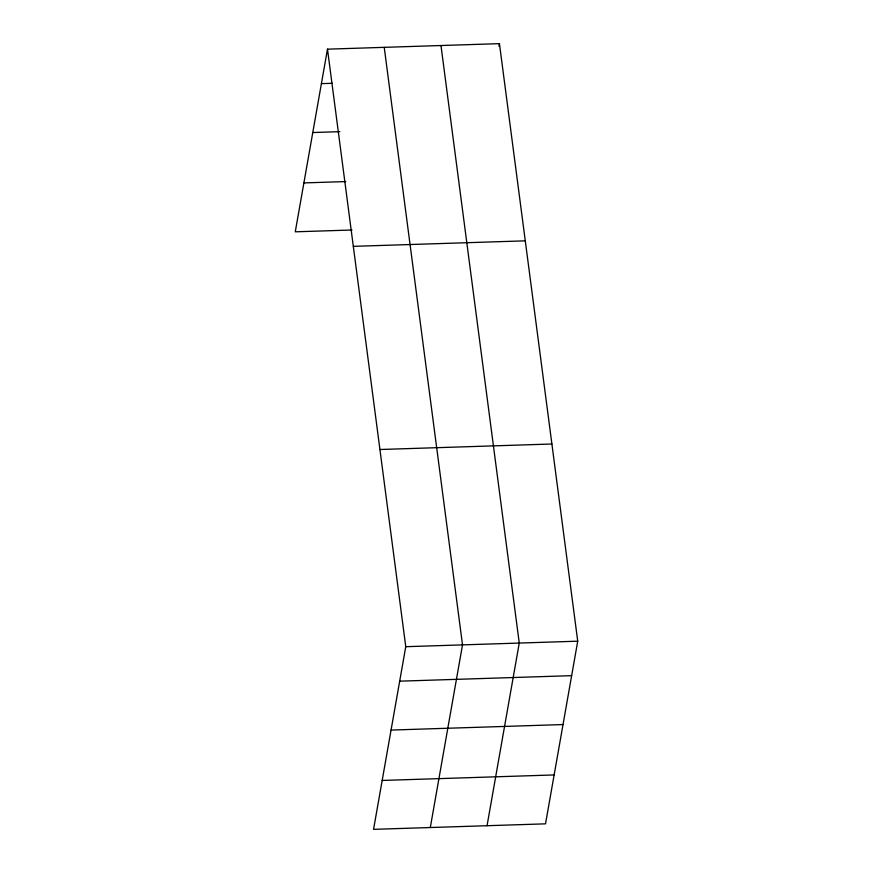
<?xml version="1.0" encoding="UTF-8"?>
<svg xmlns="http://www.w3.org/2000/svg" width="873" height="873" viewBox="0 0 873 873"><rect width="100%" height="100%" fill="white"/><g stroke="black" fill="none" stroke-linecap="round" stroke-linejoin="round"><path stroke-width="1.31" d="M327.484 49.161L405.759 646.697L373.557 829.35L545.516 823.839L577.73 641.186L499.443 43.65L327.484 49.161L295.27 231.814L352.026 230.003M498.974 46.302L499.443 43.65M430.302 827.528L462.515 644.874L384.229 47.338M487.047 825.716L519.26 643.052L440.974 45.527M321.406 83.633L332.209 83.295M312.785 132.532L339.804 131.67M303.902 182.915L345.784 181.573M353.314 246.35L525.273 240.839M379.93 449.508L551.889 443.997M405.759 646.697L577.73 641.186M399.681 681.169L571.651 675.658M391.06 730.068L563.02 724.557M382.178 780.451L554.137 774.94"/></g></svg>
